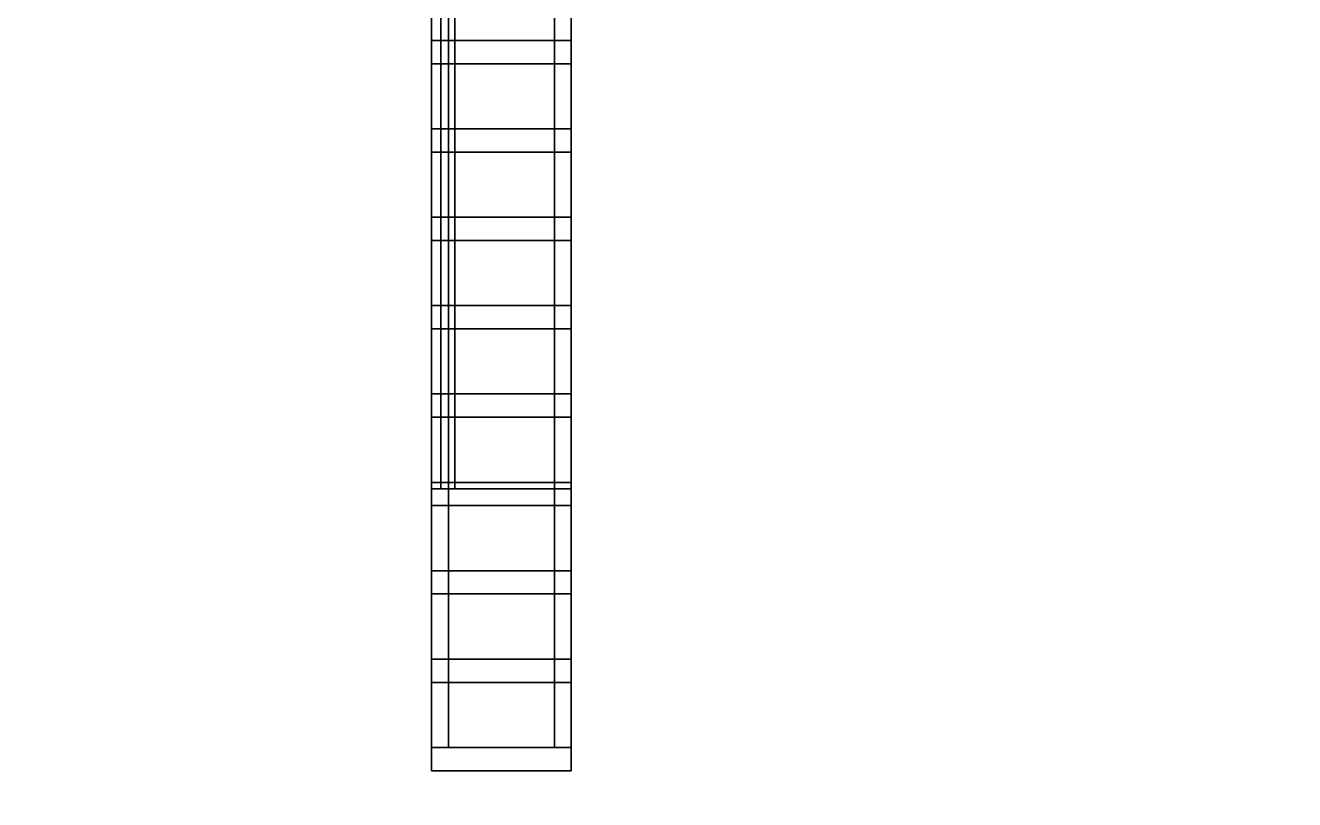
# Model space of a CAD drawing. Extents: x -100 to 4856, y -100 to 4830.
# Drawn here: x 1264 to 2629, y 1385 to 2217 of the extents above; entities that cross this region are included whole.
import ezdxf

# ---------------------------------------------------------------- set-up
doc = ezdxf.new("R2010")
doc.units = 0
for name, color, linetype in [('LAYER0', 7, 'CONTINUOUS'), ('LAYER1278', 45, 'CONTINUOUS'), ('LAYER1279', 45, 'CONTINUOUS'), ('LAYER1281', 45, 'CONTINUOUS'), ('LAYER1284', 45, 'CONTINUOUS'), ('LAYER1285', 45, 'CONTINUOUS'), ('LAYER1286', 45, 'CONTINUOUS'), ('LAYER1287', 45, 'CONTINUOUS'), ('LAYER1289', 45, 'CONTINUOUS'), ('LAYER1293', 45, 'CONTINUOUS'), ('LAYER1296', 45, 'CONTINUOUS'), ('LAYER1298', 45, 'CONTINUOUS'), ('LAYER1299', 45, 'CONTINUOUS'), ('LAYER1302', 45, 'CONTINUOUS'), ('LAYER1306', 45, 'CONTINUOUS'), ('LAYER1307', 45, 'CONTINUOUS'), ('LAYER1308', 45, 'CONTINUOUS'), ('LAYER1309', 45, 'CONTINUOUS'), ('LAYER1310', 45, 'CONTINUOUS'), ('LAYER1311', 45, 'CONTINUOUS'), ('LAYER1312', 45, 'CONTINUOUS'), ('LAYER1321', 45, 'CONTINUOUS'), ('LAYER1322', 45, 'CONTINUOUS'), ('LAYER1323', 45, 'CONTINUOUS'), ('LAYER1324', 45, 'CONTINUOUS'), ('LAYER1325', 45, 'CONTINUOUS'), ('LAYER1326', 45, 'CONTINUOUS'), ('LAYER1335', 45, 'CONTINUOUS')]:
    doc.layers.add(name, color=color, linetype=linetype)

msp = doc.modelspace()

# ---------------------------------------------------------------- linework, layer by layer
at = {"layer": 'LAYER0', "invisible_edges": 1}
for points in [[(4856, 4830, -5), (-100, -100, -5), (-100, 4830, -5), (4856, 4830, -5)], [(-100, -100, -5), (4856, 4830, -5), (4856, -100, -5), (-100, -100, -5)], [(4856, -100), (-100, 4830), (-100, -100), (4856, -100)], [(-100, 4830), (4856, -100), (4856, 4830), (-100, 4830)]]:
    msp.add_3dface(points, dxfattribs=at)
at = {"layer": 'LAYER1278', "invisible_edges": 1}
for points in [[(1701, 1441, 2544), (1719, 3436, 2544), (1719, 1441, 2544), (1701, 1441, 2544)], [(1719, 3436, 2544), (1701, 1441, 2544), (1701, 3436, 2544), (1719, 3436, 2544)], [(1701, 3436, 2644), (1719, 1441, 2644), (1719, 3436, 2644), (1701, 3436, 2644)], [(1719, 1441, 2644), (1701, 3436, 2644), (1701, 1441, 2644), (1719, 1441, 2644)], [(1701, 1441, 2544), (1701, 3436, 2644), (1701, 3436, 2544), (1701, 1441, 2544)], [(1701, 3436, 2644), (1701, 1441, 2544), (1701, 1441, 2644), (1701, 3436, 2644)], [(1719, 1441, 2644), (1719, 3436, 2544), (1719, 3436, 2644), (1719, 1441, 2644)], [(1719, 3436, 2544), (1719, 1441, 2644), (1719, 1441, 2544), (1719, 3436, 2544)], [(1719, 1441, 2644), (1701, 1441, 2544), (1719, 1441, 2544), (1719, 1441, 2644)], [(1701, 1441, 2544), (1719, 1441, 2644), (1701, 1441, 2644), (1701, 1441, 2544)]]:
    msp.add_3dface(points, dxfattribs=at)
at = {"layer": 'LAYER1279', "invisible_edges": 1}
for points in [[(1701, 1441, 2645), (1851, 1441), (1701, 1441), (1701, 1441, 2645)], [(1851, 1441), (1701, 1441, 2645), (1851, 1441, 2645), (1851, 1441)], [(1701, 1416), (1851, 1441), (1851, 1416), (1701, 1416)], [(1851, 1441), (1701, 1416), (1701, 1441), (1851, 1441)], [(1701, 1441, 2645), (1851, 1416, 2645), (1851, 1441, 2645), (1701, 1441, 2645)], [(1851, 1416, 2645), (1701, 1441, 2645), (1701, 1416, 2645), (1851, 1416, 2645)], [(1701, 1416), (1701, 1441, 2645), (1701, 1441), (1701, 1416)], [(1701, 1441, 2645), (1701, 1416), (1701, 1416, 2645), (1701, 1441, 2645)], [(1851, 1416, 2645), (1851, 1441), (1851, 1441, 2645), (1851, 1416, 2645)], [(1851, 1441), (1851, 1416, 2645), (1851, 1416), (1851, 1441)], [(1851, 1416, 2645), (1701, 1416), (1851, 1416), (1851, 1416, 2645)], [(1701, 1416), (1851, 1416, 2645), (1701, 1416, 2645), (1701, 1416)]]:
    msp.add_3dface(points, dxfattribs=at)
at = {"layer": 'LAYER1281', "invisible_edges": 1}
for points in [[(1701, 1441), (1719, 3418), (1719, 1441), (1701, 1441)], [(1719, 3418), (1701, 1441), (1701, 3418), (1719, 3418)], [(1701, 3418, 70), (1719, 1441, 70), (1719, 3418, 70), (1701, 3418, 70)], [(1719, 1441, 70), (1701, 3418, 70), (1701, 1441, 70), (1719, 1441, 70)], [(1701, 1441), (1701, 3418, 70), (1701, 3418), (1701, 1441)], [(1701, 3418, 70), (1701, 1441), (1701, 1441, 70), (1701, 3418, 70)], [(1719, 1441, 70), (1719, 3418), (1719, 3418, 70), (1719, 1441, 70)], [(1719, 3418), (1719, 1441, 70), (1719, 1441), (1719, 3418)], [(1719, 1441, 70), (1701, 1441), (1719, 1441), (1719, 1441, 70)], [(1701, 1441), (1719, 1441, 70), (1701, 1441, 70), (1701, 1441)]]:
    msp.add_3dface(points, dxfattribs=at)
at = {"layer": 'LAYER1284', "invisible_edges": 1}
for points in [[(1711, 1719, 1852), (1711, 2943, 1118), (1711, 1719, 1118), (1711, 1719, 1852)], [(1711, 2943, 1118), (1711, 1719, 1852), (1711, 2943, 1852), (1711, 2943, 1118)], [(1726, 1719, 1118), (1711, 2943, 1118), (1726, 2943, 1118), (1726, 1719, 1118)], [(1711, 2943, 1118), (1726, 1719, 1118), (1711, 1719, 1118), (1711, 2943, 1118)], [(1711, 1719, 1852), (1726, 2943, 1852), (1711, 2943, 1852), (1711, 1719, 1852)], [(1726, 2943, 1852), (1711, 1719, 1852), (1726, 1719, 1852), (1726, 2943, 1852)], [(1726, 2943, 1852), (1726, 1719, 1118), (1726, 2943, 1118), (1726, 2943, 1852)], [(1726, 1719, 1118), (1726, 2943, 1852), (1726, 1719, 1852), (1726, 1719, 1118)], [(1726, 1719, 1118), (1711, 1719, 1852), (1711, 1719, 1118), (1726, 1719, 1118)], [(1711, 1719, 1852), (1726, 1719, 1118), (1726, 1719, 1852), (1711, 1719, 1852)]]:
    msp.add_3dface(points, dxfattribs=at)
at = {"layer": 'LAYER1285', "invisible_edges": 1}
for points in [[(1851, 1631, 85), (1701, 1631, 2529), (1851, 1631, 2529), (1851, 1631, 85)], [(1701, 1631, 2529), (1851, 1631, 85), (1701, 1631, 85), (1701, 1631, 2529)], [(1851, 1606, 2529), (1701, 1631, 2529), (1701, 1606, 2529), (1851, 1606, 2529)], [(1701, 1631, 2529), (1851, 1606, 2529), (1851, 1631, 2529), (1701, 1631, 2529)], [(1701, 1606, 85), (1701, 1631, 2529), (1701, 1631, 85), (1701, 1606, 85)], [(1701, 1631, 2529), (1701, 1606, 85), (1701, 1606, 2529), (1701, 1631, 2529)], [(1851, 1631, 85), (1701, 1606, 85), (1701, 1631, 85), (1851, 1631, 85)], [(1701, 1606, 85), (1851, 1631, 85), (1851, 1606, 85), (1701, 1606, 85)], [(1851, 1606, 2529), (1851, 1631, 85), (1851, 1631, 2529), (1851, 1606, 2529)], [(1851, 1631, 85), (1851, 1606, 2529), (1851, 1606, 85), (1851, 1631, 85)], [(1701, 1606, 85), (1851, 1606, 2529), (1701, 1606, 2529), (1701, 1606, 85)], [(1851, 1606, 2529), (1701, 1606, 85), (1851, 1606, 85), (1851, 1606, 2529)]]:
    msp.add_3dface(points, dxfattribs=at)
at = {"layer": 'LAYER1286', "invisible_edges": 1}
for points in [[(1833, 1441, 2544), (1851, 3286, 2544), (1851, 1441, 2544), (1833, 1441, 2544)], [(1851, 3286, 2544), (1833, 1441, 2544), (1833, 3286, 2544), (1851, 3286, 2544)], [(1833, 3286, 2644), (1851, 1441, 2644), (1851, 3286, 2644), (1833, 3286, 2644)], [(1851, 1441, 2644), (1833, 3286, 2644), (1833, 1441, 2644), (1851, 1441, 2644)], [(1833, 1441, 2544), (1833, 3286, 2644), (1833, 3286, 2544), (1833, 1441, 2544)], [(1833, 3286, 2644), (1833, 1441, 2544), (1833, 1441, 2644), (1833, 3286, 2644)], [(1851, 1441, 2644), (1851, 3286, 2544), (1851, 3286, 2644), (1851, 1441, 2644)], [(1851, 3286, 2544), (1851, 1441, 2644), (1851, 1441, 2544), (1851, 3286, 2544)], [(1851, 1441, 2644), (1833, 1441, 2544), (1851, 1441, 2544), (1851, 1441, 2644)], [(1833, 1441, 2544), (1851, 1441, 2644), (1833, 1441, 2644), (1833, 1441, 2544)]]:
    msp.add_3dface(points, dxfattribs=at)
at = {"layer": 'LAYER1287', "invisible_edges": 1}
for points in [[(1851, 1719, 1118), (1701, 1701, 1118), (1701, 1719, 1118), (1851, 1719, 1118)], [(1701, 1701, 1118), (1851, 1719, 1118), (1851, 1701, 1118), (1701, 1701, 1118)], [(1701, 1719, 1852), (1701, 1701, 1118), (1701, 1701, 1852), (1701, 1719, 1852)], [(1701, 1701, 1118), (1701, 1719, 1852), (1701, 1719, 1118), (1701, 1701, 1118)], [(1851, 1701, 1852), (1701, 1719, 1852), (1701, 1701, 1852), (1851, 1701, 1852)], [(1701, 1719, 1852), (1851, 1701, 1852), (1851, 1719, 1852), (1701, 1719, 1852)], [(1701, 1719, 1852), (1851, 1719, 1118), (1701, 1719, 1118), (1701, 1719, 1852)], [(1851, 1719, 1118), (1701, 1719, 1852), (1851, 1719, 1852), (1851, 1719, 1118)], [(1851, 1719, 1118), (1851, 1701, 1852), (1851, 1701, 1118), (1851, 1719, 1118)], [(1851, 1701, 1852), (1851, 1719, 1118), (1851, 1719, 1852), (1851, 1701, 1852)], [(1851, 1701, 1852), (1701, 1701, 1118), (1851, 1701, 1118), (1851, 1701, 1852)], [(1701, 1701, 1118), (1851, 1701, 1852), (1701, 1701, 1852), (1701, 1701, 1118)]]:
    msp.add_3dface(points, dxfattribs=at)
at = {"layer": 'LAYER1289', "invisible_edges": 1}
for points in [[(1851, 1701, 1852), (1701, 2961, 1852), (1851, 2961, 1852), (1851, 1701, 1852)], [(1701, 2961, 1852), (1851, 1701, 1852), (1701, 1701, 1852), (1701, 2961, 1852)], [(1701, 1701, 1870), (1701, 2961, 1852), (1701, 1701, 1852), (1701, 1701, 1870)], [(1701, 2961, 1852), (1701, 1701, 1870), (1701, 2961, 1870), (1701, 2961, 1852)], [(1701, 1701, 1870), (1851, 2961, 1870), (1701, 2961, 1870), (1701, 1701, 1870)], [(1851, 2961, 1870), (1701, 1701, 1870), (1851, 1701, 1870), (1851, 2961, 1870)], [(1851, 2961, 1870), (1851, 1701, 1852), (1851, 2961, 1852), (1851, 2961, 1870)], [(1851, 1701, 1852), (1851, 2961, 1870), (1851, 1701, 1870), (1851, 1701, 1852)], [(1851, 1701, 1852), (1701, 1701, 1870), (1701, 1701, 1852), (1851, 1701, 1852)], [(1701, 1701, 1870), (1851, 1701, 1852), (1851, 1701, 1870), (1701, 1701, 1870)]]:
    msp.add_3dface(points, dxfattribs=at)
at = {"layer": 'LAYER1293', "invisible_edges": 1}
for points in [[(1851, 1701, 1100), (1701, 2961, 1100), (1851, 2961, 1100), (1851, 1701, 1100)], [(1701, 2961, 1100), (1851, 1701, 1100), (1701, 1701, 1100), (1701, 2961, 1100)], [(1701, 1701, 1118), (1701, 2961, 1100), (1701, 1701, 1100), (1701, 1701, 1118)], [(1701, 2961, 1100), (1701, 1701, 1118), (1701, 2961, 1118), (1701, 2961, 1100)], [(1701, 1701, 1118), (1851, 2961, 1118), (1701, 2961, 1118), (1701, 1701, 1118)], [(1851, 2961, 1118), (1701, 1701, 1118), (1851, 1701, 1118), (1851, 2961, 1118)], [(1851, 2961, 1118), (1851, 1701, 1100), (1851, 2961, 1100), (1851, 2961, 1118)], [(1851, 1701, 1100), (1851, 2961, 1118), (1851, 1701, 1118), (1851, 1701, 1100)], [(1851, 1701, 1100), (1701, 1701, 1118), (1701, 1701, 1100), (1851, 1701, 1100)], [(1701, 1701, 1118), (1851, 1701, 1100), (1851, 1701, 1118), (1701, 1701, 1118)]]:
    msp.add_3dface(points, dxfattribs=at)
at = {"layer": 'LAYER1296', "invisible_edges": 1}
for points in [[(1851, 1441, 70), (1701, 3436, 70), (1851, 3436, 70), (1851, 1441, 70)], [(1701, 3436, 70), (1851, 1441, 70), (1701, 1441, 70), (1701, 3436, 70)], [(1701, 1441, 85), (1701, 3436, 70), (1701, 1441, 70), (1701, 1441, 85)], [(1701, 3436, 70), (1701, 1441, 85), (1701, 3436, 85), (1701, 3436, 70)], [(1701, 1441, 85), (1851, 3436, 85), (1701, 3436, 85), (1701, 1441, 85)], [(1851, 3436, 85), (1701, 1441, 85), (1851, 1441, 85), (1851, 3436, 85)], [(1851, 3436, 85), (1851, 1441, 70), (1851, 3436, 70), (1851, 3436, 85)], [(1851, 1441, 70), (1851, 3436, 85), (1851, 1441, 85), (1851, 1441, 70)], [(1851, 1441, 70), (1701, 1441, 85), (1701, 1441, 70), (1851, 1441, 70)], [(1701, 1441, 85), (1851, 1441, 70), (1851, 1441, 85), (1701, 1441, 85)]]:
    msp.add_3dface(points, dxfattribs=at)
at = {"layer": 'LAYER1298', "invisible_edges": 1}
for points in [[(1851, 1441, 2529), (1701, 3436, 2529), (1851, 3436, 2529), (1851, 1441, 2529)], [(1701, 3436, 2529), (1851, 1441, 2529), (1701, 1441, 2529), (1701, 3436, 2529)], [(1701, 1441, 2544), (1701, 3436, 2529), (1701, 1441, 2529), (1701, 1441, 2544)], [(1701, 3436, 2529), (1701, 1441, 2544), (1701, 3436, 2544), (1701, 3436, 2529)], [(1701, 1441, 2544), (1851, 3436, 2544), (1701, 3436, 2544), (1701, 1441, 2544)], [(1851, 3436, 2544), (1701, 1441, 2544), (1851, 1441, 2544), (1851, 3436, 2544)], [(1851, 3436, 2544), (1851, 1441, 2529), (1851, 3436, 2529), (1851, 3436, 2544)], [(1851, 1441, 2529), (1851, 3436, 2544), (1851, 1441, 2544), (1851, 1441, 2529)], [(1851, 1441, 2529), (1701, 1441, 2544), (1701, 1441, 2529), (1851, 1441, 2529)], [(1701, 1441, 2544), (1851, 1441, 2529), (1851, 1441, 2544), (1701, 1441, 2544)]]:
    msp.add_3dface(points, dxfattribs=at)
at = {"layer": 'LAYER1299', "invisible_edges": 1}
for points in [[(1833, 1441), (1851, 3418), (1851, 1441), (1833, 1441)], [(1851, 3418), (1833, 1441), (1833, 3418), (1851, 3418)], [(1833, 3418, 70), (1851, 1441, 70), (1851, 3418, 70), (1833, 3418, 70)], [(1851, 1441, 70), (1833, 3418, 70), (1833, 1441, 70), (1851, 1441, 70)], [(1833, 1441), (1833, 3418, 70), (1833, 3418), (1833, 1441)], [(1833, 3418, 70), (1833, 1441), (1833, 1441, 70), (1833, 3418, 70)], [(1851, 1441, 70), (1851, 3418), (1851, 3418, 70), (1851, 1441, 70)], [(1851, 3418), (1851, 1441, 70), (1851, 1441), (1851, 3418)], [(1851, 1441, 70), (1833, 1441), (1851, 1441), (1851, 1441, 70)], [(1833, 1441), (1851, 1441, 70), (1833, 1441, 70), (1833, 1441)]]:
    msp.add_3dface(points, dxfattribs=at)
at = {"layer": 'LAYER1302', "invisible_edges": 1}
for points in [[(1851, 1536, 85), (1701, 1536, 2529), (1851, 1536, 2529), (1851, 1536, 85)], [(1701, 1536, 2529), (1851, 1536, 85), (1701, 1536, 85), (1701, 1536, 2529)], [(1851, 1511, 2529), (1701, 1536, 2529), (1701, 1511, 2529), (1851, 1511, 2529)], [(1701, 1536, 2529), (1851, 1511, 2529), (1851, 1536, 2529), (1701, 1536, 2529)], [(1701, 1511, 85), (1701, 1536, 2529), (1701, 1536, 85), (1701, 1511, 85)], [(1701, 1536, 2529), (1701, 1511, 85), (1701, 1511, 2529), (1701, 1536, 2529)], [(1851, 1536, 85), (1701, 1511, 85), (1701, 1536, 85), (1851, 1536, 85)], [(1701, 1511, 85), (1851, 1536, 85), (1851, 1511, 85), (1701, 1511, 85)], [(1851, 1511, 2529), (1851, 1536, 85), (1851, 1536, 2529), (1851, 1511, 2529)], [(1851, 1536, 85), (1851, 1511, 2529), (1851, 1511, 85), (1851, 1536, 85)], [(1701, 1511, 85), (1851, 1511, 2529), (1701, 1511, 2529), (1701, 1511, 85)], [(1851, 1511, 2529), (1701, 1511, 85), (1851, 1511, 85), (1851, 1511, 2529)]]:
    msp.add_3dface(points, dxfattribs=at)
at = {"layer": 'LAYER1306', "invisible_edges": 1}
for points in [[(1851, 1701, 1082), (1701, 2961, 1082), (1851, 2961, 1082), (1851, 1701, 1082)], [(1701, 2961, 1082), (1851, 1701, 1082), (1701, 1701, 1082), (1701, 2961, 1082)], [(1701, 1701, 1100), (1701, 2961, 1082), (1701, 1701, 1082), (1701, 1701, 1100)], [(1701, 2961, 1082), (1701, 1701, 1100), (1701, 2961, 1100), (1701, 2961, 1082)], [(1701, 1701, 1100), (1851, 2961, 1100), (1701, 2961, 1100), (1701, 1701, 1100)], [(1851, 2961, 1100), (1701, 1701, 1100), (1851, 1701, 1100), (1851, 2961, 1100)], [(1851, 2961, 1100), (1851, 1701, 1082), (1851, 2961, 1082), (1851, 2961, 1100)], [(1851, 1701, 1082), (1851, 2961, 1100), (1851, 1701, 1100), (1851, 1701, 1082)], [(1851, 1701, 1082), (1701, 1701, 1100), (1701, 1701, 1082), (1851, 1701, 1082)], [(1701, 1701, 1100), (1851, 1701, 1082), (1851, 1701, 1100), (1701, 1701, 1100)]]:
    msp.add_3dface(points, dxfattribs=at)
at = {"layer": 'LAYER1307', "invisible_edges": 1}
for points in [[(1851, 1701, 1870), (1701, 2961, 1870), (1851, 2961, 1870), (1851, 1701, 1870)], [(1701, 2961, 1870), (1851, 1701, 1870), (1701, 1701, 1870), (1701, 2961, 1870)], [(1701, 1701, 1888), (1701, 2961, 1870), (1701, 1701, 1870), (1701, 1701, 1888)], [(1701, 2961, 1870), (1701, 1701, 1888), (1701, 2961, 1888), (1701, 2961, 1870)], [(1701, 1701, 1888), (1851, 2961, 1888), (1701, 2961, 1888), (1701, 1701, 1888)], [(1851, 2961, 1888), (1701, 1701, 1888), (1851, 1701, 1888), (1851, 2961, 1888)], [(1851, 2961, 1888), (1851, 1701, 1870), (1851, 2961, 1870), (1851, 2961, 1888)], [(1851, 1701, 1870), (1851, 2961, 1888), (1851, 1701, 1888), (1851, 1701, 1870)], [(1851, 1701, 1870), (1701, 1701, 1888), (1701, 1701, 1870), (1851, 1701, 1870)], [(1701, 1701, 1888), (1851, 1701, 1870), (1851, 1701, 1888), (1701, 1701, 1888)]]:
    msp.add_3dface(points, dxfattribs=at)
at = {"layer": 'LAYER1308', "invisible_edges": 1}
for points in [[(1851, 1821, 1888), (1701, 1821, 2529), (1851, 1821, 2529), (1851, 1821, 1888)], [(1701, 1821, 2529), (1851, 1821, 1888), (1701, 1821, 1888), (1701, 1821, 2529)], [(1851, 1796, 2529), (1701, 1821, 2529), (1701, 1796, 2529), (1851, 1796, 2529)], [(1701, 1821, 2529), (1851, 1796, 2529), (1851, 1821, 2529), (1701, 1821, 2529)], [(1701, 1796, 1888), (1701, 1821, 2529), (1701, 1821, 1888), (1701, 1796, 1888)], [(1701, 1821, 2529), (1701, 1796, 1888), (1701, 1796, 2529), (1701, 1821, 2529)], [(1851, 1821, 1888), (1701, 1796, 1888), (1701, 1821, 1888), (1851, 1821, 1888)], [(1701, 1796, 1888), (1851, 1821, 1888), (1851, 1796, 1888), (1701, 1796, 1888)], [(1851, 1796, 2529), (1851, 1821, 1888), (1851, 1821, 2529), (1851, 1796, 2529)], [(1851, 1821, 1888), (1851, 1796, 2529), (1851, 1796, 1888), (1851, 1821, 1888)], [(1701, 1796, 1888), (1851, 1796, 2529), (1701, 1796, 2529), (1701, 1796, 1888)], [(1851, 1796, 2529), (1701, 1796, 1888), (1851, 1796, 1888), (1851, 1796, 2529)]]:
    msp.add_3dface(points, dxfattribs=at)
at = {"layer": 'LAYER1309', "invisible_edges": 1}
for points in [[(1851, 1916, 1888), (1701, 1916, 2529), (1851, 1916, 2529), (1851, 1916, 1888)], [(1701, 1916, 2529), (1851, 1916, 1888), (1701, 1916, 1888), (1701, 1916, 2529)], [(1851, 1891, 2529), (1701, 1916, 2529), (1701, 1891, 2529), (1851, 1891, 2529)], [(1701, 1916, 2529), (1851, 1891, 2529), (1851, 1916, 2529), (1701, 1916, 2529)], [(1701, 1891, 1888), (1701, 1916, 2529), (1701, 1916, 1888), (1701, 1891, 1888)], [(1701, 1916, 2529), (1701, 1891, 1888), (1701, 1891, 2529), (1701, 1916, 2529)], [(1851, 1916, 1888), (1701, 1891, 1888), (1701, 1916, 1888), (1851, 1916, 1888)], [(1701, 1891, 1888), (1851, 1916, 1888), (1851, 1891, 1888), (1701, 1891, 1888)], [(1851, 1891, 2529), (1851, 1916, 1888), (1851, 1916, 2529), (1851, 1891, 2529)], [(1851, 1916, 1888), (1851, 1891, 2529), (1851, 1891, 1888), (1851, 1916, 1888)], [(1701, 1891, 1888), (1851, 1891, 2529), (1701, 1891, 2529), (1701, 1891, 1888)], [(1851, 1891, 2529), (1701, 1891, 1888), (1851, 1891, 1888), (1851, 1891, 2529)]]:
    msp.add_3dface(points, dxfattribs=at)
at = {"layer": 'LAYER1310', "invisible_edges": 1}
for points in [[(1851, 2011, 1888), (1701, 2011, 2529), (1851, 2011, 2529), (1851, 2011, 1888)], [(1701, 2011, 2529), (1851, 2011, 1888), (1701, 2011, 1888), (1701, 2011, 2529)], [(1851, 1986, 2529), (1701, 2011, 2529), (1701, 1986, 2529), (1851, 1986, 2529)], [(1701, 2011, 2529), (1851, 1986, 2529), (1851, 2011, 2529), (1701, 2011, 2529)], [(1701, 1986, 1888), (1701, 2011, 2529), (1701, 2011, 1888), (1701, 1986, 1888)], [(1701, 2011, 2529), (1701, 1986, 1888), (1701, 1986, 2529), (1701, 2011, 2529)], [(1851, 2011, 1888), (1701, 1986, 1888), (1701, 2011, 1888), (1851, 2011, 1888)], [(1701, 1986, 1888), (1851, 2011, 1888), (1851, 1986, 1888), (1701, 1986, 1888)], [(1851, 1986, 2529), (1851, 2011, 1888), (1851, 2011, 2529), (1851, 1986, 2529)], [(1851, 2011, 1888), (1851, 1986, 2529), (1851, 1986, 1888), (1851, 2011, 1888)], [(1701, 1986, 1888), (1851, 1986, 2529), (1701, 1986, 2529), (1701, 1986, 1888)], [(1851, 1986, 2529), (1701, 1986, 1888), (1851, 1986, 1888), (1851, 1986, 2529)]]:
    msp.add_3dface(points, dxfattribs=at)
at = {"layer": 'LAYER1311', "invisible_edges": 1}
for points in [[(1851, 2106, 1888), (1701, 2106, 2529), (1851, 2106, 2529), (1851, 2106, 1888)], [(1701, 2106, 2529), (1851, 2106, 1888), (1701, 2106, 1888), (1701, 2106, 2529)], [(1851, 2081, 2529), (1701, 2106, 2529), (1701, 2081, 2529), (1851, 2081, 2529)], [(1701, 2106, 2529), (1851, 2081, 2529), (1851, 2106, 2529), (1701, 2106, 2529)], [(1701, 2081, 1888), (1701, 2106, 2529), (1701, 2106, 1888), (1701, 2081, 1888)], [(1701, 2106, 2529), (1701, 2081, 1888), (1701, 2081, 2529), (1701, 2106, 2529)], [(1851, 2106, 1888), (1701, 2081, 1888), (1701, 2106, 1888), (1851, 2106, 1888)], [(1701, 2081, 1888), (1851, 2106, 1888), (1851, 2081, 1888), (1701, 2081, 1888)], [(1851, 2081, 2529), (1851, 2106, 1888), (1851, 2106, 2529), (1851, 2081, 2529)], [(1851, 2106, 1888), (1851, 2081, 2529), (1851, 2081, 1888), (1851, 2106, 1888)], [(1701, 2081, 1888), (1851, 2081, 2529), (1701, 2081, 2529), (1701, 2081, 1888)], [(1851, 2081, 2529), (1701, 2081, 1888), (1851, 2081, 1888), (1851, 2081, 2529)]]:
    msp.add_3dface(points, dxfattribs=at)
at = {"layer": 'LAYER1312', "invisible_edges": 1}
for points in [[(1851, 2201, 1888), (1701, 2201, 2529), (1851, 2201, 2529), (1851, 2201, 1888)], [(1701, 2201, 2529), (1851, 2201, 1888), (1701, 2201, 1888), (1701, 2201, 2529)], [(1851, 2176, 2529), (1701, 2201, 2529), (1701, 2176, 2529), (1851, 2176, 2529)], [(1701, 2201, 2529), (1851, 2176, 2529), (1851, 2201, 2529), (1701, 2201, 2529)], [(1701, 2176, 1888), (1701, 2201, 2529), (1701, 2201, 1888), (1701, 2176, 1888)], [(1701, 2201, 2529), (1701, 2176, 1888), (1701, 2176, 2529), (1701, 2201, 2529)], [(1851, 2201, 1888), (1701, 2176, 1888), (1701, 2201, 1888), (1851, 2201, 1888)], [(1701, 2176, 1888), (1851, 2201, 1888), (1851, 2176, 1888), (1701, 2176, 1888)], [(1851, 2176, 2529), (1851, 2201, 1888), (1851, 2201, 2529), (1851, 2176, 2529)], [(1851, 2201, 1888), (1851, 2176, 2529), (1851, 2176, 1888), (1851, 2201, 1888)], [(1701, 2176, 1888), (1851, 2176, 2529), (1701, 2176, 2529), (1701, 2176, 1888)], [(1851, 2176, 2529), (1701, 2176, 1888), (1851, 2176, 1888), (1851, 2176, 2529)]]:
    msp.add_3dface(points, dxfattribs=at)
at = {"layer": 'LAYER1321', "invisible_edges": 1}
for points in [[(1851, 1726, 1888), (1701, 1726, 2529), (1851, 1726, 2529), (1851, 1726, 1888)], [(1701, 1726, 2529), (1851, 1726, 1888), (1701, 1726, 1888), (1701, 1726, 2529)], [(1851, 1701, 2529), (1701, 1726, 2529), (1701, 1701, 2529), (1851, 1701, 2529)], [(1701, 1726, 2529), (1851, 1701, 2529), (1851, 1726, 2529), (1701, 1726, 2529)], [(1701, 1701, 1888), (1701, 1726, 2529), (1701, 1726, 1888), (1701, 1701, 1888)], [(1701, 1726, 2529), (1701, 1701, 1888), (1701, 1701, 2529), (1701, 1726, 2529)], [(1851, 1726, 1888), (1701, 1701, 1888), (1701, 1726, 1888), (1851, 1726, 1888)], [(1701, 1701, 1888), (1851, 1726, 1888), (1851, 1701, 1888), (1701, 1701, 1888)], [(1851, 1701, 2529), (1851, 1726, 1888), (1851, 1726, 2529), (1851, 1701, 2529)], [(1851, 1726, 1888), (1851, 1701, 2529), (1851, 1701, 1888), (1851, 1726, 1888)], [(1701, 1701, 1888), (1851, 1701, 2529), (1701, 1701, 2529), (1701, 1701, 1888)], [(1851, 1701, 2529), (1701, 1701, 1888), (1851, 1701, 1888), (1851, 1701, 2529)]]:
    msp.add_3dface(points, dxfattribs=at)
at = {"layer": 'LAYER1322', "invisible_edges": 1}
for points in [[(1851, 1821, 85), (1701, 1821, 1082), (1851, 1821, 1082), (1851, 1821, 85)], [(1701, 1821, 1082), (1851, 1821, 85), (1701, 1821, 85), (1701, 1821, 1082)], [(1851, 1796, 1082), (1701, 1821, 1082), (1701, 1796, 1082), (1851, 1796, 1082)], [(1701, 1821, 1082), (1851, 1796, 1082), (1851, 1821, 1082), (1701, 1821, 1082)], [(1701, 1796, 85), (1701, 1821, 1082), (1701, 1821, 85), (1701, 1796, 85)], [(1701, 1821, 1082), (1701, 1796, 85), (1701, 1796, 1082), (1701, 1821, 1082)], [(1851, 1821, 85), (1701, 1796, 85), (1701, 1821, 85), (1851, 1821, 85)], [(1701, 1796, 85), (1851, 1821, 85), (1851, 1796, 85), (1701, 1796, 85)], [(1851, 1796, 1082), (1851, 1821, 85), (1851, 1821, 1082), (1851, 1796, 1082)], [(1851, 1821, 85), (1851, 1796, 1082), (1851, 1796, 85), (1851, 1821, 85)], [(1701, 1796, 85), (1851, 1796, 1082), (1701, 1796, 1082), (1701, 1796, 85)], [(1851, 1796, 1082), (1701, 1796, 85), (1851, 1796, 85), (1851, 1796, 1082)]]:
    msp.add_3dface(points, dxfattribs=at)
at = {"layer": 'LAYER1323', "invisible_edges": 1}
for points in [[(1851, 1916, 85), (1701, 1916, 1082), (1851, 1916, 1082), (1851, 1916, 85)], [(1701, 1916, 1082), (1851, 1916, 85), (1701, 1916, 85), (1701, 1916, 1082)], [(1851, 1891, 1082), (1701, 1916, 1082), (1701, 1891, 1082), (1851, 1891, 1082)], [(1701, 1916, 1082), (1851, 1891, 1082), (1851, 1916, 1082), (1701, 1916, 1082)], [(1701, 1891, 85), (1701, 1916, 1082), (1701, 1916, 85), (1701, 1891, 85)], [(1701, 1916, 1082), (1701, 1891, 85), (1701, 1891, 1082), (1701, 1916, 1082)], [(1851, 1916, 85), (1701, 1891, 85), (1701, 1916, 85), (1851, 1916, 85)], [(1701, 1891, 85), (1851, 1916, 85), (1851, 1891, 85), (1701, 1891, 85)], [(1851, 1891, 1082), (1851, 1916, 85), (1851, 1916, 1082), (1851, 1891, 1082)], [(1851, 1916, 85), (1851, 1891, 1082), (1851, 1891, 85), (1851, 1916, 85)], [(1701, 1891, 85), (1851, 1891, 1082), (1701, 1891, 1082), (1701, 1891, 85)], [(1851, 1891, 1082), (1701, 1891, 85), (1851, 1891, 85), (1851, 1891, 1082)]]:
    msp.add_3dface(points, dxfattribs=at)
at = {"layer": 'LAYER1324', "invisible_edges": 1}
for points in [[(1851, 2011, 85), (1701, 2011, 1082), (1851, 2011, 1082), (1851, 2011, 85)], [(1701, 2011, 1082), (1851, 2011, 85), (1701, 2011, 85), (1701, 2011, 1082)], [(1851, 1986, 1082), (1701, 2011, 1082), (1701, 1986, 1082), (1851, 1986, 1082)], [(1701, 2011, 1082), (1851, 1986, 1082), (1851, 2011, 1082), (1701, 2011, 1082)], [(1701, 1986, 85), (1701, 2011, 1082), (1701, 2011, 85), (1701, 1986, 85)], [(1701, 2011, 1082), (1701, 1986, 85), (1701, 1986, 1082), (1701, 2011, 1082)], [(1851, 2011, 85), (1701, 1986, 85), (1701, 2011, 85), (1851, 2011, 85)], [(1701, 1986, 85), (1851, 2011, 85), (1851, 1986, 85), (1701, 1986, 85)], [(1851, 1986, 1082), (1851, 2011, 85), (1851, 2011, 1082), (1851, 1986, 1082)], [(1851, 2011, 85), (1851, 1986, 1082), (1851, 1986, 85), (1851, 2011, 85)], [(1701, 1986, 85), (1851, 1986, 1082), (1701, 1986, 1082), (1701, 1986, 85)], [(1851, 1986, 1082), (1701, 1986, 85), (1851, 1986, 85), (1851, 1986, 1082)]]:
    msp.add_3dface(points, dxfattribs=at)
at = {"layer": 'LAYER1325', "invisible_edges": 1}
for points in [[(1851, 2106, 85), (1701, 2106, 1082), (1851, 2106, 1082), (1851, 2106, 85)], [(1701, 2106, 1082), (1851, 2106, 85), (1701, 2106, 85), (1701, 2106, 1082)], [(1851, 2081, 1082), (1701, 2106, 1082), (1701, 2081, 1082), (1851, 2081, 1082)], [(1701, 2106, 1082), (1851, 2081, 1082), (1851, 2106, 1082), (1701, 2106, 1082)], [(1701, 2081, 85), (1701, 2106, 1082), (1701, 2106, 85), (1701, 2081, 85)], [(1701, 2106, 1082), (1701, 2081, 85), (1701, 2081, 1082), (1701, 2106, 1082)], [(1851, 2106, 85), (1701, 2081, 85), (1701, 2106, 85), (1851, 2106, 85)], [(1701, 2081, 85), (1851, 2106, 85), (1851, 2081, 85), (1701, 2081, 85)], [(1851, 2081, 1082), (1851, 2106, 85), (1851, 2106, 1082), (1851, 2081, 1082)], [(1851, 2106, 85), (1851, 2081, 1082), (1851, 2081, 85), (1851, 2106, 85)], [(1701, 2081, 85), (1851, 2081, 1082), (1701, 2081, 1082), (1701, 2081, 85)], [(1851, 2081, 1082), (1701, 2081, 85), (1851, 2081, 85), (1851, 2081, 1082)]]:
    msp.add_3dface(points, dxfattribs=at)
at = {"layer": 'LAYER1326', "invisible_edges": 1}
for points in [[(1851, 2201, 85), (1701, 2201, 1082), (1851, 2201, 1082), (1851, 2201, 85)], [(1701, 2201, 1082), (1851, 2201, 85), (1701, 2201, 85), (1701, 2201, 1082)], [(1851, 2176, 1082), (1701, 2201, 1082), (1701, 2176, 1082), (1851, 2176, 1082)], [(1701, 2201, 1082), (1851, 2176, 1082), (1851, 2201, 1082), (1701, 2201, 1082)], [(1701, 2176, 85), (1701, 2201, 1082), (1701, 2201, 85), (1701, 2176, 85)], [(1701, 2201, 1082), (1701, 2176, 85), (1701, 2176, 1082), (1701, 2201, 1082)], [(1851, 2201, 85), (1701, 2176, 85), (1701, 2201, 85), (1851, 2201, 85)], [(1701, 2176, 85), (1851, 2201, 85), (1851, 2176, 85), (1701, 2176, 85)], [(1851, 2176, 1082), (1851, 2201, 85), (1851, 2201, 1082), (1851, 2176, 1082)], [(1851, 2201, 85), (1851, 2176, 1082), (1851, 2176, 85), (1851, 2201, 85)], [(1701, 2176, 85), (1851, 2176, 1082), (1701, 2176, 1082), (1701, 2176, 85)], [(1851, 2176, 1082), (1701, 2176, 85), (1851, 2176, 85), (1851, 2176, 1082)]]:
    msp.add_3dface(points, dxfattribs=at)
at = {"layer": 'LAYER1335', "invisible_edges": 1}
for points in [[(1851, 1726, 85), (1701, 1726, 1082), (1851, 1726, 1082), (1851, 1726, 85)], [(1701, 1726, 1082), (1851, 1726, 85), (1701, 1726, 85), (1701, 1726, 1082)], [(1851, 1701, 1082), (1701, 1726, 1082), (1701, 1701, 1082), (1851, 1701, 1082)], [(1701, 1726, 1082), (1851, 1701, 1082), (1851, 1726, 1082), (1701, 1726, 1082)], [(1701, 1701, 85), (1701, 1726, 1082), (1701, 1726, 85), (1701, 1701, 85)], [(1701, 1726, 1082), (1701, 1701, 85), (1701, 1701, 1082), (1701, 1726, 1082)], [(1851, 1726, 85), (1701, 1701, 85), (1701, 1726, 85), (1851, 1726, 85)], [(1701, 1701, 85), (1851, 1726, 85), (1851, 1701, 85), (1701, 1701, 85)], [(1851, 1701, 1082), (1851, 1726, 85), (1851, 1726, 1082), (1851, 1701, 1082)], [(1851, 1726, 85), (1851, 1701, 1082), (1851, 1701, 85), (1851, 1726, 85)], [(1701, 1701, 85), (1851, 1701, 1082), (1701, 1701, 1082), (1701, 1701, 85)], [(1851, 1701, 1082), (1701, 1701, 85), (1851, 1701, 85), (1851, 1701, 1082)]]:
    msp.add_3dface(points, dxfattribs=at)

doc.saveas('drawing.dxf')
